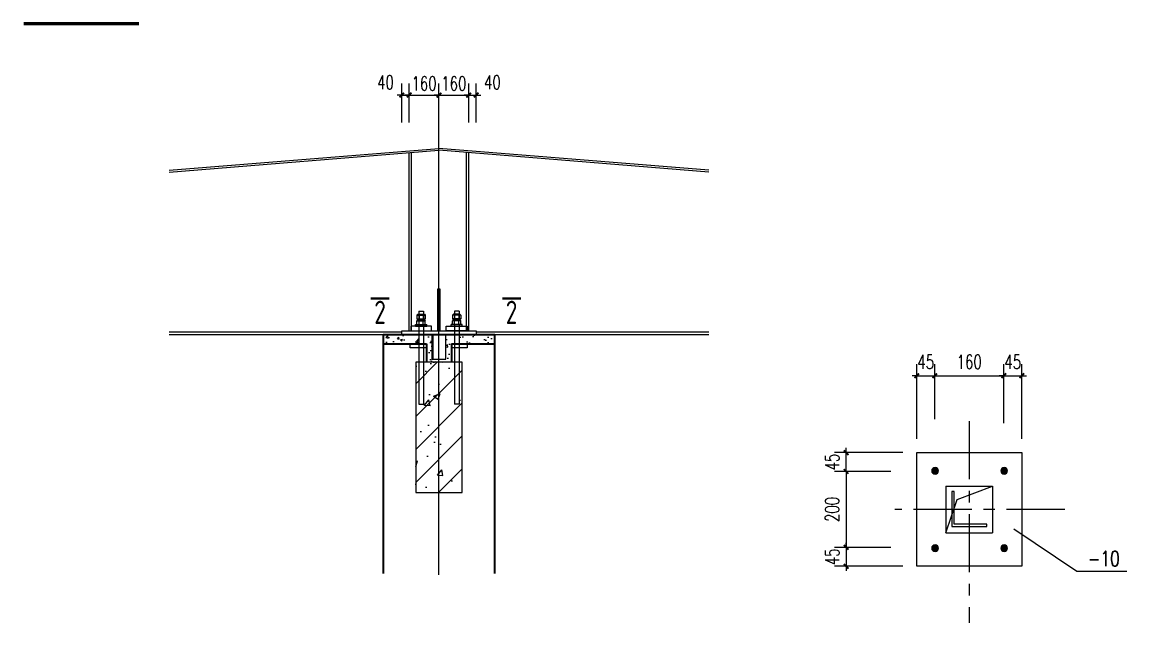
# Model space of a CAD drawing. Extents: x -695511 to 885008, y -751583 to -95266.
# Drawn here: x -14048 to 9718, y -690913 to -677991 of the extents above; entities that cross this region are included whole.
import ezdxf
from ezdxf.enums import TextEntityAlignment as Align

# ---------------------------------------------------------------- set-up
doc = ezdxf.new("R2010")
doc.units = 0
doc.header["$LTSCALE"] = 1000
doc.header["$MEASUREMENT"] = 0
doc.linetypes.add('CENTER', pattern=[2, 1.25, -0.25, 0.25, -0.25])
for name, color, linetype in [('10', 7, 'Continuous'), ('14', 1, 'Continuous'), ('DIM-01', 3, 'Continuous'), ('DIM_SYMB', 3, 'Continuous'), ('M_Bolt', 252, 'Continuous'), ('OUT', 4, 'Continuous'), ('PUB_DIM', 3, 'Continuous'), ('PUB_TEXT', 7, 'Continuous'), ('修改', 1, 'Continuous'), ('填充', 8, 'Continuous'), ('构件外轮廓线', 7, 'Continuous'), ('轴线', 9, 'CENTER'), ('钢梁', 140, 'Continuous'), ('附属构件', 3, 'Continuous')]:
    doc.layers.add(name, color=color, linetype=linetype)
doc.layers.add('柱子', color=3, linetype='Continuous', lineweight=35)
doc.styles.add('_TCH_DIM_T3', font='SIMPLEX', dxfattribs={"width": 0.705882, "bigfont": 'GBCBIG'})
doc.styles.add('DIM_FONT', font='SIMPLEX', dxfattribs={"width": 0.7, "bigfont": 'GBCBIG'})
doc.styles.add('HZTXTWIN', font='romans', dxfattribs={"width": 0.75, "height": 400, "bigfont": 'HZTXT1.SHX'})
doc.styles.add('PkpmHz', font='Pkpmeng', dxfattribs={"width": 0.7, "bigfont": 'hztxt'})
doc.dimstyles.new('_TCH_ARCH&&100', dxfattribs={"dimtxt": 297.5, "dimasz": 100, "dimexe": 250, "dimexo": 300, "dimgap": 100, "dimtad": 1, "dimdec": 0, "dimzin": 0, "dimdsep": 46, "dimtxsty": '_TCH_DIM_T3', "dimblk": 'ARCHTICK', "dimcen": 0.09, "dimclrt": 7, "dimazin": 2, "dimtfac": 1, "dimtdec": 0, "dimtix": 1, "dimtmove": 2, "dimatfit": 3, "dimfxl": 1, "dimtolj": 1, "dimtzin": 0, "dimarcsym": 0})
doc.dimstyles.new('DIMN', dxfattribs={"dimtxt": 300, "dimasz": 100, "dimexe": 250, "dimexo": 300, "dimgap": 150, "dimtad": 1, "dimdec": 0, "dimzin": 0, "dimdsep": 46, "dimtxsty": 'DIM_FONT', "dimblk": 'ARCHTICK', "dimcen": 0.09, "dimclrt": 7, "dimazin": 2, "dimtfac": 1, "dimtdec": 0, "dimtix": 1, "dimtmove": 2, "dimatfit": 3, "dimfxl": 1, "dimtolj": 1, "dimtzin": 0, "dimarcsym": 0})

# ---------------------------------------------------------------- blocks, each defined once
blk = doc.blocks.new('_ArchTick')
at = {"color": 0, "linetype": 'ByBlock', "const_width": 0.4}
blk.add_lwpolyline([(-0.5, -0.5), (0.5, 0.5)], dxfattribs=at)
blk = doc.blocks.new('*D249')
at = {"layer": 'Defpoints', "color": 0, "transparency": 16777216}
for p in [(4942, -687656), (3678, -689289), (4942, -689289)]:
    blk.add_point(p, dxfattribs=at)
at = {"layer": 'PUB_DIM', "color": 0, "lineweight": -2, "transparency": 16777216}
for p, q in [((4642, -687656), (3428, -687656)), ((3678, -687656), (3678, -689289)), ((4642, -689289), (3428, -689289))]:
    blk.add_line(p, q, dxfattribs=at)
at = {"layer": 'PUB_DIM', "color": 0, "linetype": 'ByBlock', "lineweight": -2, "transparency": 16777216, "xscale": 100, "yscale": 100, "zscale": 100}
for p, rotation in [((3678, -687656), 90), ((3678, -689289), 270)]:
    blk.add_blockref('_ArchTick', p, dxfattribs=dict(at, rotation=rotation))
at = {"layer": 'PUB_DIM', "color": 7, "transparency": 16777216, "insert": (3378, -688473), "char_height": 300, "attachment_point": 5, "rotation": 90, "style": 'DIM_FONT'}
blk.add_mtext('\\A1;200', dxfattribs=at)
blk = doc.blocks.new('*D250')
at = {"layer": 'Defpoints', "color": 0, "transparency": 16777216}
for p in [(4942, -689289), (3678, -689695), (5196, -689695)]:
    blk.add_point(p, dxfattribs=at)
at = {"layer": 'PUB_DIM', "color": 0, "lineweight": -2, "transparency": 16777216}
for p, q in [((3678, -689289), (3678, -689189)), ((4642, -689289), (3428, -689289)), ((3678, -689289), (3678, -689695)), ((4896, -689695), (3428, -689695)), ((3678, -689695), (3678, -689795))]:
    blk.add_line(p, q, dxfattribs=at)
at = {"layer": 'PUB_DIM', "color": 0, "linetype": 'ByBlock', "lineweight": -2, "transparency": 16777216, "xscale": 100, "yscale": 100, "zscale": 100}
for p, rotation in [((3678, -689289), 270), ((3678, -689695), 90)]:
    blk.add_blockref('_ArchTick', p, dxfattribs=dict(at, rotation=rotation))
at = {"layer": 'PUB_DIM', "color": 7, "transparency": 16777216, "insert": (3378, -689492), "char_height": 300, "attachment_point": 5, "rotation": 90, "style": 'DIM_FONT'}
blk.add_mtext('\\A1;45', dxfattribs=at)
blk = doc.blocks.new('*D251')
at = {"layer": 'Defpoints', "color": 0, "transparency": 16777216}
for p in [(7069, -685596), (5583, -686829), (7069, -686917)]:
    blk.add_point(p, dxfattribs=at)
at = {"layer": 'PUB_DIM', "color": 0, "lineweight": -2, "transparency": 16777216}
for p, q in [((5583, -686529), (5583, -685346)), ((7069, -686617), (7069, -685346)), ((5583, -685596), (7069, -685596))]:
    blk.add_line(p, q, dxfattribs=at)
at = {"layer": 'PUB_DIM', "color": 0, "linetype": 'ByBlock', "lineweight": -2, "transparency": 16777216, "xscale": 100, "yscale": 100, "zscale": 100, "rotation": 180}
blk.add_blockref('_ArchTick', (5583, -685596), dxfattribs=at)
at = {"layer": 'PUB_DIM', "color": 0, "linetype": 'ByBlock', "lineweight": -2, "transparency": 16777216, "xscale": 100, "yscale": 100, "zscale": 100}
blk.add_blockref('_ArchTick', (7069, -685596), dxfattribs=at)
at = {"layer": 'PUB_DIM', "color": 7, "transparency": 16777216, "insert": (6326, -685296), "char_height": 300, "attachment_point": 5, "style": 'DIM_FONT'}
blk.add_mtext('\\A1;160', dxfattribs=at)
blk = doc.blocks.new('*D252')
at = {"layer": 'Defpoints', "color": 0, "transparency": 16777216}
for p in [(3678, -687251), (5196, -687251), (4942, -687656)]:
    blk.add_point(p, dxfattribs=at)
at = {"layer": 'PUB_DIM', "color": 0, "lineweight": -2, "transparency": 16777216}
for p, q in [((4896, -687251), (3428, -687251)), ((3678, -687251), (3678, -687151)), ((3678, -687656), (3678, -687251)), ((4642, -687656), (3428, -687656)), ((3678, -687656), (3678, -687756))]:
    blk.add_line(p, q, dxfattribs=at)
at = {"layer": 'PUB_DIM', "color": 0, "linetype": 'ByBlock', "lineweight": -2, "transparency": 16777216, "xscale": 100, "yscale": 100, "zscale": 100}
for p, rotation in [((3678, -687251), 270), ((3678, -687656), 90)]:
    blk.add_blockref('_ArchTick', p, dxfattribs=dict(at, rotation=rotation))
at = {"layer": 'PUB_DIM', "color": 7, "transparency": 16777216, "insert": (3378, -687454), "char_height": 300, "attachment_point": 5, "rotation": 90, "style": 'DIM_FONT'}
blk.add_mtext('\\A1;45', dxfattribs=at)
blk = doc.blocks.new('*D253')
at = {"layer": 'Defpoints', "color": 0, "transparency": 16777216}
for p in [(5583, -685596), (5583, -686829), (5196, -687251)]:
    blk.add_point(p, dxfattribs=at)
at = {"layer": 'PUB_DIM', "color": 0, "lineweight": -2, "transparency": 16777216}
for p, q in [((5196, -686951), (5196, -685346)), ((5583, -686529), (5583, -685346)), ((5196, -685596), (5096, -685596)), ((5196, -685596), (5583, -685596)), ((5583, -685596), (5683, -685596))]:
    blk.add_line(p, q, dxfattribs=at)
at = {"layer": 'PUB_DIM', "color": 0, "linetype": 'ByBlock', "lineweight": -2, "transparency": 16777216, "xscale": 100, "yscale": 100, "zscale": 100}
blk.add_blockref('_ArchTick', (5196, -685596), dxfattribs=at)
at = {"layer": 'PUB_DIM', "color": 0, "linetype": 'ByBlock', "lineweight": -2, "transparency": 16777216, "xscale": 100, "yscale": 100, "zscale": 100, "rotation": 180}
blk.add_blockref('_ArchTick', (5583, -685596), dxfattribs=at)
at = {"layer": 'PUB_DIM', "color": 7, "transparency": 16777216, "insert": (5390, -685296), "char_height": 300, "attachment_point": 5, "style": 'DIM_FONT'}
blk.add_mtext('\\A1;45', dxfattribs=at)
blk = doc.blocks.new('*D254')
at = {"layer": 'Defpoints', "color": 0, "transparency": 16777216}
for p in [(7457, -685596), (7069, -686917), (7457, -687251)]:
    blk.add_point(p, dxfattribs=at)
at = {"layer": 'PUB_DIM', "color": 0, "lineweight": -2, "transparency": 16777216}
for p, q in [((7069, -686617), (7069, -685346)), ((7457, -686951), (7457, -685346)), ((7069, -685596), (6969, -685596)), ((7069, -685596), (7457, -685596)), ((7457, -685596), (7557, -685596))]:
    blk.add_line(p, q, dxfattribs=at)
at = {"layer": 'PUB_DIM', "color": 0, "linetype": 'ByBlock', "lineweight": -2, "transparency": 16777216, "xscale": 100, "yscale": 100, "zscale": 100}
blk.add_blockref('_ArchTick', (7069, -685596), dxfattribs=at)
at = {"layer": 'PUB_DIM', "color": 0, "linetype": 'ByBlock', "lineweight": -2, "transparency": 16777216, "xscale": 100, "yscale": 100, "zscale": 100, "rotation": 180}
blk.add_blockref('_ArchTick', (7457, -685596), dxfattribs=at)
at = {"layer": 'PUB_DIM', "color": 7, "transparency": 16777216, "insert": (7263, -685296), "char_height": 300, "attachment_point": 5, "style": 'DIM_FONT'}
blk.add_mtext('\\A1;45', dxfattribs=at)
blk = doc.blocks.new('*D269')
at = {"layer": 'Defpoints', "color": 0, "transparency": 16777216}
for p in [(-5721, -679561), (-5881, -680449), (-5721, -680449)]:
    blk.add_point(p, dxfattribs=at)
at = {"layer": 'PUB_DIM', "color": 0, "lineweight": -2, "transparency": 16777216}
for p, q in [((-5881, -680149), (-5881, -679311)), ((-5721, -680149), (-5721, -679311)), ((-5881, -679561), (-5981, -679561)), ((-5881, -679561), (-5721, -679561)), ((-5721, -679561), (-5621, -679561))]:
    blk.add_line(p, q, dxfattribs=at)
at = {"layer": 'PUB_DIM', "color": 0, "linetype": 'ByBlock', "lineweight": -2, "transparency": 16777216, "xscale": 100, "yscale": 100, "zscale": 100}
blk.add_blockref('_ArchTick', (-5881, -679561), dxfattribs=at)
at = {"layer": 'PUB_DIM', "color": 0, "linetype": 'ByBlock', "lineweight": -2, "transparency": 16777216, "xscale": 100, "yscale": 100, "zscale": 100, "rotation": 180}
blk.add_blockref('_ArchTick', (-5721, -679561), dxfattribs=at)
at = {"layer": 'PUB_DIM', "color": 7, "transparency": 16777216, "insert": (-6231, -679286), "char_height": 297.5, "attachment_point": 5, "style": '_TCH_DIM_T3'}
blk.add_mtext('\\A1;40', dxfattribs=at)
blk = doc.blocks.new('*D270')
at = {"layer": 'Defpoints', "color": 0, "transparency": 16777216}
for p in [(-5081, -679561), (-5721, -680449), (-5081, -680449)]:
    blk.add_point(p, dxfattribs=at)
at = {"layer": 'PUB_DIM', "color": 0, "lineweight": -2, "transparency": 16777216}
for p, q in [((-5721, -680149), (-5721, -679311)), ((-5081, -680149), (-5081, -679311)), ((-5721, -679561), (-5821, -679561)), ((-5721, -679561), (-5081, -679561)), ((-5081, -679561), (-4981, -679561))]:
    blk.add_line(p, q, dxfattribs=at)
at = {"layer": 'PUB_DIM', "color": 0, "linetype": 'ByBlock', "lineweight": -2, "transparency": 16777216, "xscale": 100, "yscale": 100, "zscale": 100}
blk.add_blockref('_ArchTick', (-5721, -679561), dxfattribs=at)
at = {"layer": 'PUB_DIM', "color": 0, "linetype": 'ByBlock', "lineweight": -2, "transparency": 16777216, "xscale": 100, "yscale": 100, "zscale": 100, "rotation": 180}
blk.add_blockref('_ArchTick', (-5081, -679561), dxfattribs=at)
at = {"layer": 'PUB_DIM', "color": 7, "transparency": 16777216, "insert": (-5401, -679313), "char_height": 297.5, "attachment_point": 5, "style": '_TCH_DIM_T3'}
blk.add_mtext('\\A1;160', dxfattribs=at)
blk = doc.blocks.new('*D271')
at = {"layer": 'Defpoints', "color": 0, "transparency": 16777216}
for p in [(-4441, -679561), (-5081, -680449), (-4441, -680449)]:
    blk.add_point(p, dxfattribs=at)
at = {"layer": 'PUB_DIM', "color": 0, "lineweight": -2, "transparency": 16777216}
for p, q in [((-5081, -680149), (-5081, -679311)), ((-4441, -680149), (-4441, -679311)), ((-5081, -679561), (-5181, -679561)), ((-5081, -679561), (-4441, -679561)), ((-4441, -679561), (-4341, -679561))]:
    blk.add_line(p, q, dxfattribs=at)
at = {"layer": 'PUB_DIM', "color": 0, "linetype": 'ByBlock', "lineweight": -2, "transparency": 16777216, "xscale": 100, "yscale": 100, "zscale": 100}
blk.add_blockref('_ArchTick', (-5081, -679561), dxfattribs=at)
at = {"layer": 'PUB_DIM', "color": 0, "linetype": 'ByBlock', "lineweight": -2, "transparency": 16777216, "xscale": 100, "yscale": 100, "zscale": 100, "rotation": 180}
blk.add_blockref('_ArchTick', (-4441, -679561), dxfattribs=at)
at = {"layer": 'PUB_DIM', "color": 7, "transparency": 16777216, "insert": (-4761, -679313), "char_height": 297.5, "attachment_point": 5, "style": '_TCH_DIM_T3'}
blk.add_mtext('\\A1;160', dxfattribs=at)
blk = doc.blocks.new('*D272')
at = {"layer": 'Defpoints', "color": 0, "transparency": 16777216}
for p in [(-4281, -679561), (-4441, -680449), (-4281, -680449)]:
    blk.add_point(p, dxfattribs=at)
at = {"layer": 'PUB_DIM', "color": 0, "lineweight": -2, "transparency": 16777216}
for p, q in [((-4441, -680149), (-4441, -679311)), ((-4281, -680149), (-4281, -679311)), ((-4441, -679561), (-4541, -679561)), ((-4441, -679561), (-4281, -679561)), ((-4281, -679561), (-4181, -679561))]:
    blk.add_line(p, q, dxfattribs=at)
at = {"layer": 'PUB_DIM', "color": 0, "linetype": 'ByBlock', "lineweight": -2, "transparency": 16777216, "xscale": 100, "yscale": 100, "zscale": 100}
blk.add_blockref('_ArchTick', (-4441, -679561), dxfattribs=at)
at = {"layer": 'PUB_DIM', "color": 0, "linetype": 'ByBlock', "lineweight": -2, "transparency": 16777216, "xscale": 100, "yscale": 100, "zscale": 100, "rotation": 180}
blk.add_blockref('_ArchTick', (-4281, -679561), dxfattribs=at)
at = {"layer": 'PUB_DIM', "color": 7, "transparency": 16777216, "insert": (-3931, -679286), "char_height": 297.5, "attachment_point": 5, "style": '_TCH_DIM_T3'}
blk.add_mtext('\\A1;40', dxfattribs=at)

msp = doc.modelspace()

# ---------------------------------------------------------------- hatches: boundary and pattern name
h = msp.add_hatch()
h.set_pattern_fill('混凝土', color=1, scale=60)
h.set_pattern_definition([(50, (-1687398.36, -351648.48), (430.35611, -37.65128), [45, -495]), (355, (-1687398.36, -351648.5), (-83.2508, 451.31528), [36, -396]), (100.4514, (-1687362.5, -351651.6), (347.10563, 413.66373), [38.24411, -420.68527]), (46.1842, (-1687398.36, -351528.5), (640.34463, -99.31141), [67.5, -742.5]), (96.6356, (-1687345, -351536.76), (560.79762, 584.47072), [57.36617, -631.0278]), (351.1842, (-1687398.36, -351528.5), (560.79717, 584.47116), [54, -594]), (21, (-1687338.36, -351558.48), (358.14423, -241.571334), [45, -495]), (326, (-1687338.36, -351558.5), (145.9892, 435.09003), [36, -396]), (71.4514, (-1687308.5, -351578.6), (504.13358, 193.5183), [38.24411, -420.68527]), (37.5, (-1687398.36, -351648.48), (7.295913, 199.736312), [0, -391.2, 0, -402, 0, -397.5]), (7.5, (-1687398.36, -351648.48), (157.841722, 236.647027), [0, -229.2, 0, -382.2, 0, -151.5]), (327.5, (-1687532.16, -351648.48), (320.293462, -13.532923), [0, -150, 0, -468, 0, -621]), (317.5, (-1687592.16, -351648.48), (349.9117, 60.06299), [0, -195, 0, -310.8, 0, -441])])
h.paths.add_polyline_path([(-3881.4, -684708.1), (-4648.9, -684708.1), (-4648.9, -684908.1), (-3881.4, -684908.1)])
h.paths.add_polyline_path([(-4748.9, -684708.1), (-4931.4, -684708.1), (-4931.4, -685241.8), (-5081.4, -685241.8), (-5081.4, -685308.1), (-4813, -685308.1), (-4813, -684908.1), (-4748.9, -684908.1)])
h.paths.add_polyline_path([(-5231.4, -684708.1), (-5413.9, -684708.1), (-5413.9, -684908.1), (-5349.7, -684908.1), (-5349.7, -685308.1), (-5081.4, -685308.1), (-5081.4, -685241.8), (-5231.4, -685241.8)])
h.paths.add_polyline_path([(-5513.9, -684708.1), (-6281.4, -684708.1), (-6281.4, -684908.1), (-5513.9, -684908.1)])
at = {"layer": '填充'}
h = msp.add_hatch(dxfattribs=at)
h.set_pattern_fill('钢筋混凝土', color=256, scale=200)
h.set_pattern_definition([(45, (-1542983.47, -246807.3), (-353.55339, 353.55339), []), (50, (-1542983.5, -246807.3), (1434.5204, -125.5043), [150, -1650]), (355, (-1542983.5, -246807.3), (-277.5027, 1504.3843), [120, -1320]), (100.4514, (-1542863.9, -246817.8), (1157.0188, 1378.8791), [127.4804, -1402.2842]), (46.1842, (-1542983.5, -246407.3), (2134.482, -331.038), [225, -2475]), (96.6356, (-1542805.6, -246434.9), (1869.3254, 1948.2357), [191.2206, -2103.426]), (351.1842, (-1542983.5, -246407.3), (1869.324, 1948.2372), [180, -1980]), (21, (-1542783.5, -246507.3), (1193.8141, -805.2378), [150, -1650]), (326, (-1542783.5, -246507.3), (486.6307, 1450.3001), [120, -1320]), (71.4514, (-1542684, -246574.4), (1680.4453, 645.061), [127.4804, -1402.2842]), (37.5, (-1542983.47, -246807.3), (24.31971, 665.7877), [0, -1304, 0, -1340, 0, -1325]), (7.5, (-1542983.5, -246807.3), (526.13907, 788.82342), [0, -764, 0, -1274, 0, -505]), (327.5, (-1543429.5, -246807.3), (1067.64487, -45.10974), [0, -500, 0, -1560, 0, -2070]), (317.5, (-1543629.5, -246807.3), (1166.37234, 200.20996), [0, -650, 0, -1036, 0, -1470])])
h.paths.add_polyline_path([(-4581.4, -685308.1), (-5581.4, -685308.1), (-5581.4, -688108.1), (-4581.4, -688108.1)])

# ---------------------------------------------------------------- linework, layer by layer
at = {"layer": '10', "color": 3, "ltscale": 2, "const_width": 50}
for points in [[(-6147.3, -683933.5), (-6547.3, -683933.5)], [(-3319.2, -683933.5), (-3719.2, -683933.5)]]:
    msp.add_lwpolyline(points, dxfattribs=at)
at = {"layer": '14'}
for points in [[(-5231.4, -684708.1), (-5231.4, -685241.8), (-4931.4, -685241.8), (-4931.4, -684708.1)], [(-5211.4, -684708.1), (-5211.4, -685241.8)]]:
    msp.add_lwpolyline(points, dxfattribs=at)
at = {"layer": '14', "color": 1}
msp.add_lwpolyline([(6701.5, -688838.1), (6701.5, -688788.1), (6001.5, -688788.1), (6001.5, -688088.1), (5951.5, -688088.1), (5951.5, -688838.1)], close=True, dxfattribs=at)
at = {"layer": 'Defpoints', "color": 0, "linetype": 'ByBlock'}
for p in [(5518.7, -687640.9), (5547.4, -687637.7), (5590.8, -687674), (7004.7, -687640.9), (7069.5, -687654.3), (7076.8, -687674), (5518.7, -689304.3), (5547.4, -689307.5), (5590.8, -689271.2), (7004.7, -689304.3), (7069.5, -689291), (7076.8, -689271.2)]:
    msp.add_point(p, dxfattribs=at)
at = {"layer": 'DIM-01'}
for p, q in [((7285.3, -688888.9), (8638.8, -689804.1)), ((8638.8, -689804.1), (9718, -689804.1))]:
    msp.add_line(p, q, dxfattribs=at)
at = {"layer": 'DIM-01', "color": 3}
for points in [[(5826.5, -687972.6), (5826.5, -688972.6)], [(5826.5, -687972.6), (6826.5, -687972.6)], [(5826.5, -688972.6), (6064.5, -688257.7), (6826.5, -687972.6)], [(6826.5, -687972.6), (6826.5, -688972.6)], [(5826.5, -688972.6), (6826.5, -688972.6)]]:
    msp.add_lwpolyline(points, dxfattribs=at)
at = {"layer": 'DIM_SYMB', "const_width": 70}
msp.add_lwpolyline([(-14012.9, -678026.1), (-11532.7, -678026.1)], dxfattribs=at)
at = {"layer": 'M_Bolt'}
for p, q in [((-5513.9, -684205.8), (-5513.9, -684396.9)), ((-5513.9, -684205.8), (-5413.9, -684205.8)), ((-5413.9, -684205.8), (-5413.9, -684396.9)), ((-4748.9, -684205.8), (-4748.9, -684396.9)), ((-4648.9, -684205.8), (-4748.9, -684205.8)), ((-4648.9, -684205.8), (-4648.9, -684396.9)), ((-5532.7, -684274.5), (-5553.9, -684295.7)), ((-5553.9, -684295.7), (-5553.9, -684375.7)), ((-5553.9, -684295.7), (-5373.9, -684295.7)), ((-5553.9, -684375.7), (-5373.9, -684375.7)), ((-5532.7, -684396.9), (-5553.9, -684375.7)), ((-5532.7, -684396.9), (-5553.9, -684418.1)), ((-5553.9, -684498.1), (-5553.9, -684418.1)), ((-5553.9, -684418.1), (-5373.9, -684418.1)), ((-5532.7, -684274.5), (-5395.1, -684274.5)), ((-5532.7, -684274.5), (-5395.1, -684274.5)), ((-5532.7, -684396.9), (-5395.1, -684396.9)), ((-5532.7, -684396.9), (-5395.1, -684396.9)), ((-5508.9, -684295.7), (-5508.9, -684375.7)), ((-5508.9, -684498.1), (-5508.9, -684418.1)), ((-5418.9, -684295.7), (-5418.9, -684375.7)), ((-5418.9, -684498.1), (-5418.9, -684418.1)), ((-5395.1, -684274.5), (-5373.9, -684295.7)), ((-5395.1, -684396.9), (-5373.9, -684375.7)), ((-5395.1, -684396.9), (-5373.9, -684418.1)), ((-5373.9, -684295.7), (-5373.9, -684375.7)), ((-5373.9, -684498.1), (-5373.9, -684418.1)), ((-4767.7, -684274.5), (-4788.9, -684295.7)), ((-4788.9, -684295.7), (-4788.9, -684375.7)), ((-4608.9, -684295.7), (-4788.9, -684295.7)), ((-4608.9, -684375.7), (-4788.9, -684375.7)), ((-4767.7, -684396.9), (-4788.9, -684375.7)), ((-4767.7, -684396.9), (-4788.9, -684418.1)), ((-4788.9, -684498.1), (-4788.9, -684418.1)), ((-4608.9, -684418.1), (-4788.9, -684418.1)), ((-4630.1, -684274.5), (-4767.7, -684274.5)), ((-4630.1, -684274.5), (-4767.7, -684274.5)), ((-4630.1, -684396.9), (-4767.7, -684396.9)), ((-4630.1, -684396.9), (-4767.7, -684396.9)), ((-4743.9, -684295.7), (-4743.9, -684375.7)), ((-4743.9, -684498.1), (-4743.9, -684418.1)), ((-4653.9, -684295.7), (-4653.9, -684375.7)), ((-4653.9, -684498.1), (-4653.9, -684418.1)), ((-4630.1, -684274.5), (-4608.9, -684295.7)), ((-4630.1, -684396.9), (-4608.9, -684375.7)), ((-4630.1, -684396.9), (-4608.9, -684418.1)), ((-4608.9, -684295.7), (-4608.9, -684375.7)), ((-4608.9, -684498.1), (-4608.9, -684418.1)), ((-5583.9, -684498.1), (-5343.9, -684498.1)), ((-5583.9, -684528.1), (-5583.9, -684498.1)), ((-5583.9, -684528.1), (-5343.9, -684528.1)), ((-5513.9, -684498.1), (-5513.9, -686208.3)), ((-5513.9, -684528.1), (-5513.9, -685955.8)), ((-5413.9, -684498.1), (-5413.9, -686208.3)), ((-5413.9, -684528.1), (-5413.9, -685955.8)), ((-5343.9, -684528.1), (-5343.9, -684498.1)), ((-4578.9, -684498.1), (-4818.9, -684498.1)), ((-4818.9, -684528.1), (-4818.9, -684498.1)), ((-4578.9, -684528.1), (-4818.9, -684528.1)), ((-4748.9, -684498.1), (-4748.9, -686208.3)), ((-4748.9, -684528.1), (-4748.9, -685955.8)), ((-4648.9, -684498.1), (-4648.9, -686208.3)), ((-4648.9, -684528.1), (-4648.9, -685955.8)), ((-4578.9, -684528.1), (-4578.9, -684498.1)), ((-5513.9, -686208.3), (-5413.9, -686208.3)), ((-4648.9, -686208.3), (-4748.9, -686208.3))]:
    msp.add_line(p, q, dxfattribs=at)
for points in [[(-5349.7, -684997), (-5700, -684997), (-5700, -684908.1), (-5349.7, -684908.1)], [(-4813, -684908.1), (-4476.4, -684908.1), (-4476.4, -684997), (-4813, -684997)]]:
    msp.add_lwpolyline(points, dxfattribs=at)
at = {"layer": 'OUT'}
msp.add_lwpolyline([(5196.3, -687250.5), (7456.7, -687250.5), (7456.7, -689694.7), (5196.3, -689694.7)], close=True, dxfattribs=at)
at = {"layer": '修改'}
msp.add_lwpolyline([(-5081.4, -689876.2), (-5081.4, -679573.6)], dxfattribs=at)
at = {"layer": '构件外轮廓线'}
msp.add_lwpolyline([(-5581.4, -688108.1), (-4581.4, -688108.1), (-4581.4, -685308.1), (-5581.4, -685308.1)], close=True, dxfattribs=at)
at = {"layer": '柱子', "ltscale": 100}
msp.add_line((-6281.4, -684708.1), (-6281.4, -689847.2), dxfattribs=at)
for points in [[(-6281.4, -684708.1), (-3881.4, -684708.1)], [(-6281.4, -684908.1), (-5349.7, -684908.1)], [(-5349.7, -684908.1), (-5349.7, -685308.1)], [(-4813, -684908.1), (-4813, -685308.1)], [(-4813, -684908.1), (-3881.4, -684908.1)], [(-3881.4, -689847.2), (-3881.4, -684708.1)]]:
    msp.add_lwpolyline(points, dxfattribs=at)
at = {"layer": '轴线'}
for p, q in [((6326.5, -686575), (6326.5, -690913.2)), ((8379.8, -688472.6), (4723.1, -688472.6))]:
    msp.add_line(p, q, dxfattribs=at)
at = {"layer": '钢梁'}
for p, q in [((-10885.4, -681175.6), (-5081.4, -680708.1)), ((-10885.4, -681215.7), (-5081.4, -680748.3)), ((-5721.4, -684628.1), (-5721.4, -680799.8)), ((-5673.4, -684628.1), (-5673.4, -680796)), ((722.6, -681175.6), (-5081.4, -680708.1)), ((722.6, -681215.7), (-5081.4, -680748.3)), ((-4489.4, -684628.1), (-4489.4, -680796)), ((-4441.4, -684628.1), (-4441.4, -680799.8))]:
    msp.add_line(p, q, dxfattribs=at)
for points in [[(-5101.4, -683728.1), (-5061.4, -683728.1), (-5061.4, -684628.1), (-5101.4, -684628.1)], [(-5881.4, -684628.1), (-4281.4, -684628.1), (-4281.4, -684708.1), (-5881.4, -684708.1)], [(-5688.9, -684628.1), (-5238.9, -684628.1), (-5238.9, -684528.1), (-5688.9, -684528.1)], [(-4473.9, -684628.1), (-4923.9, -684628.1), (-4923.9, -684528.1), (-4473.9, -684528.1)]]:
    msp.add_lwpolyline(points, close=True, dxfattribs=at)
for points in [[(-10885.4, -684652.1), (-5881.4, -684652.1)], [(-4281.4, -684652.1), (722.6, -684652.1)], [(-10885.4, -684708.1), (722.6, -684708.1)]]:
    msp.add_lwpolyline(points, dxfattribs=at)
at = {"layer": '附属构件', "const_width": 74.3}
for points in [[(5552.2, -687637.6, -1), (5626.5, -687637.6, -1)], [(7038.2, -687637.6, -1), (7112.5, -687637.6, -1)], [(5552.2, -689307.7, 1), (5626.5, -689307.7, 1)], [(7038.2, -689307.7, 1), (7112.5, -689307.7, 1)]]:
    msp.add_lwpolyline(points, format="xyb", close=True, dxfattribs=at)
at = {"layer": '附属构件'}
for centre, radius, start, end in [((5590.8, -687640.9), 72.1, 0, 180), ((5590.8, -687640.9), 72.1, 180, 0), ((5583.5, -687637.7), 36, 0, 180), ((5583.5, -687637.7), 36, 180, 0), ((7076.8, -687640.9), 72.1, 0, 180), ((7076.8, -687640.9), 72.1, 180, 0), ((7069.5, -687637.7), 36, 0, 180), ((7069.5, -687637.7), 36, 0, 180), ((7069.5, -687637.7), 36, 180, 0), ((7069.5, -687637.7), 36, 180, 0), ((5590.8, -689304.3), 72.1, 0, 180), ((5590.8, -689304.3), 72.1, 180, 0), ((5583.5, -689307.5), 36, 0, 180), ((5583.5, -689307.5), 36, 180, 0), ((7076.8, -689304.3), 72.1, 0, 180), ((7076.8, -689304.3), 72.1, 180, 0), ((7069.5, -689307.5), 36, 0, 180), ((7069.5, -689307.5), 36, 0, 180), ((7069.5, -689307.5), 36, 180, 0), ((7069.5, -689307.5), 36, 180, 0)]:
    msp.add_arc(centre, radius, start, end, dxfattribs=at)

# ---------------------------------------------------------------- texts
at = {"layer": '10', "ltscale": 2, "style": 'PkpmHz', "width": 0.77}
for p in [(-6347.3, -684233.5), (-3519.2, -684233.5)]:
    msp.add_text('2', height=500, dxfattribs=at).set_placement(p, align=Align.MIDDLE_CENTER)
at = {"layer": 'PUB_TEXT', "style": 'HZTXTWIN', "width": 0.75}
msp.add_text('-10', height=324, dxfattribs=at).set_placement((8876.9, -689692.7))

# ---------------------------------------------------------------- dimensions: what is measured, and where the dimension line sits
at = {"layer": 'PUB_DIM'}
for base, p1, p2, picture, middle in [((-5721.4, -679561.3), (-5881.4, -680449.5), (-5721.4, -680449.5), '*D269', (-6231.4, -679286.3)), ((-4281.4, -679561.3), (-4441.4, -680449.5), (-4281.4, -680449.5), '*D272', (-3931.4, -679286.3))]:
    dim = msp.add_linear_dim(base=base, p1=p1, p2=p2, angle=0, text='40', dimstyle='_TCH_ARCH&&100', dxfattribs=at)
    dim.commit()
    dim.dimension.update_dxf_attribs({"geometry": picture, "text_midpoint": middle, "dimtype": 161})
for p1, p2, picture, middle in [((-5721.4, -680449.5), (-5081.4, -680449.5), '*D270', (-5401.4, -679312.5)), ((-5081.4, -680449.5), (-4441.4, -680449.5), '*D271', (-4761.4, -679312.5))]:
    dim = msp.add_aligned_dim(p1=p1, p2=p2, distance=888.2, text='160', dimstyle='_TCH_ARCH&&100', dxfattribs=at)
    dim.commit()
    dim.dimension.update_dxf_attribs({"geometry": picture, "text_midpoint": middle})
for base, p1, p2, text, picture, middle in [((5583.5, -685595.8), (5196.3, -687250.5), (5583.5, -686829.4), '45', '*D253', (5389.9, -685295.8)), ((7069.5, -685595.8), (5583.5, -686829.4), (7069.5, -686916.8), '160', '*D251', (6326.5, -685295.8)), ((7456.7, -685595.8), (7069.5, -686916.8), (7456.7, -687250.5), '45', '*D254', (7263.1, -685295.8))]:
    dim = msp.add_linear_dim(base=base, p1=p1, p2=p2, text=text, dimstyle='DIMN', dxfattribs=at)
    dim.commit()
    dim.dimension.update_dxf_attribs({"geometry": picture, "text_midpoint": middle})
for base, p1, p2, text, picture, middle in [((3678.2, -687250.5), (4942, -687656.5), (5196.3, -687250.5), '45', '*D252', (3378.2, -687453.5)), ((3678.2, -689288.8), (4942, -687656.5), (4942, -689288.8), '200', '*D249', (3378.2, -688472.6)), ((3678.2, -689694.7), (4942, -689288.8), (5196.3, -689694.7), '45', '*D250', (3378.2, -689491.7))]:
    dim = msp.add_linear_dim(base=base, p1=p1, p2=p2, angle=90, text=text, dimstyle='DIMN', dxfattribs=at)
    dim.commit()
    dim.dimension.update_dxf_attribs({"geometry": picture, "text_midpoint": middle})

doc.saveas('drawing.dxf')
